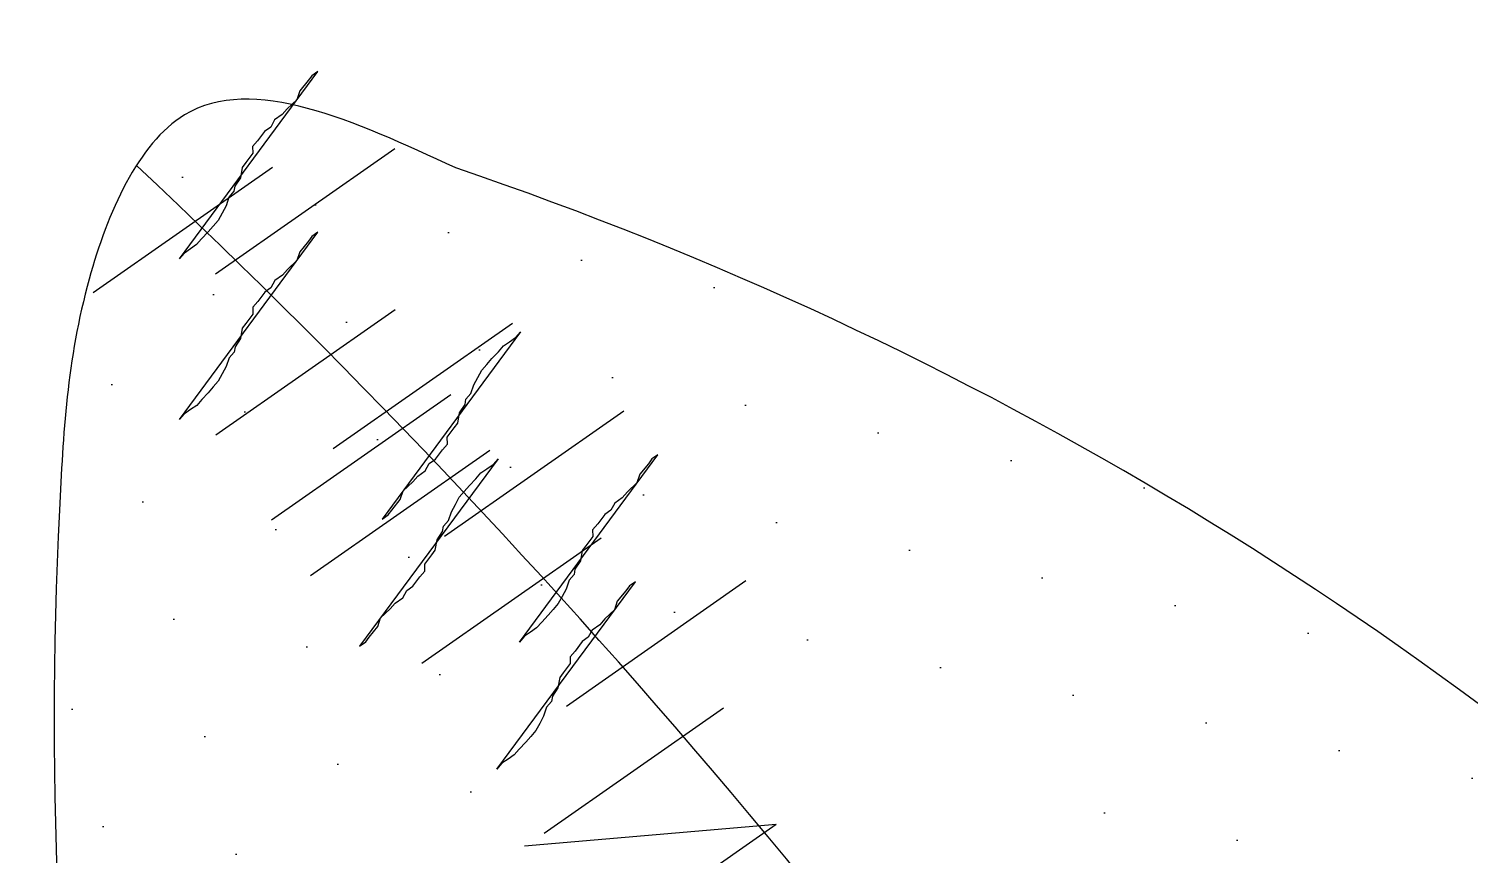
# Model space of a CAD drawing. Extents: x 3694 to 117786, y 20013 to 108631.
# Drawn here: x 41332.4 to 41465, y 33248.5 to 33324.5 of the extents above; entities that cross this region are included whole.
import ezdxf

# ---------------------------------------------------------------- set-up
doc = ezdxf.new("R2010")
doc.units = 0
doc.header["$LTSCALE"] = 1000
doc.header["$MEASUREMENT"] = 0
doc.layers.add('家具', color=253, linetype='Continuous')

msp = doc.modelspace()

# ---------------------------------------------------------------- hatches: boundary and pattern name
at = {"layer": '家具'}
h = msp.add_hatch(dxfattribs=at)
h.set_pattern_fill('DOTS', color=8, scale=335.2800000195158, angle=-90.00000000000001, style=0)
h.set_pattern_definition([(270, (68925.84550408233, 12540.70837604068), (20.95500000121973, -10.47750000060987), [0, -20.95500000121974])])
edge = h.paths.add_edge_path()
edge.add_spline(control_points=[(41696.76091339599, 31423.87543258197), (41698.5849196421, 31432.93140462685), (41700.36832580793, 31441.9619110537), (41705.80361782265, 31470.36878890158), (41709.23749457306, 31489.65964838037), (41715.18036157879, 31528.06185315343), (41717.63582876484, 31547.10163172067), (41722.23245621005, 31591.67331163262), (41724.1079899588, 31617.2780218674), (41728.86670304416, 31694.98190741767), (41730.891803812, 31748.0867877234), (41737.80384780121, 31828.78909521286), (41740.74612251337, 31855.84142792386), (41746.82220270951, 31896.46057434173), (41749.12506733452, 31910.00693003877), (41754.40750443084, 31937.07796538236), (41757.41120060075, 31950.665308083), (41764.77053463249, 31980.14068666504), (41769.20551468141, 31995.86559086312), (41776.91270155002, 32021.99566355365), (41780.12244109643, 32032.5463219654), (41783.29816889038, 32042.98479615238)], knot_values=[0.007594318894714291, 0.007594318894714291, 0.007594318894714291, 0.007594318894714291, 1.009331685129112, 1.009331685129112, 3.166903830014817, 3.166903830014817, 5.324475974900523, 5.324475974900523, 8.146713981276132, 8.146713981276132, 13.78698518195698, 13.78698518195698, 16.6071207822974, 16.6071207822974, 18.01718858246761, 18.01718858246761, 19.42725638263783, 19.42725638263783, 21.11840045899928, 21.11840045899928, 22.2881602581128, 22.2881602581128, 22.2881602581128, 22.2881602581128], degree=3, periodic=0)
edge.add_ellipse((39866.72701573122, 32604.78904171674), major_axis=(1412.244489359956, 1412.244489359956), ratio=0.9999999999999818, start_angle=-61.33743676422674, end_angle=-48.55714826964773)
edge.add_ellipse((39866.72701573122, 32356.95829243175), major_axis=(1412.24448935993, -1412.24448935993), ratio=0.9999999999999885, start_angle=48.5571482696466, end_angle=61.33743676426361)
edge.add_spline(control_points=[(41783.29816889025, 32918.76253799649), (41780.12244109636, 32929.20101218334), (41776.91270154989, 32939.75167059523), (41769.20551468153, 32965.88174328512), (41764.77053463281, 32981.60664748256), (41757.41120060145, 33011.08202606293), (41754.40750443168, 33024.66936876254), (41749.12506733574, 33051.74040410345), (41746.82220271085, 33065.28675979921), (41740.74612251491, 33105.90590621348), (41737.80384780261, 33132.95823892205), (41732.71463951306, 33192.37783359792), (41730.87305626905, 33224.64215198028), (41729.15156590247, 33256.51539133819)], knot_values=[0.007594318904541566, 0.007594318904541566, 0.007594318904541566, 0.007594318904541566, 1.177354118008585, 1.177354118008585, 2.868498194319651, 2.868498194319651, 4.278565994361959, 4.278565994361959, 5.688633794404266, 5.688633794404266, 8.508769394488882, 8.508769394488882, 11.91787256770212, 11.91787256770212, 11.91787256770212, 11.91787256770212], degree=3, periodic=0)
edge.add_ellipse((41723.38559232518, 33278.94386661325), major_axis=(16.37502602226822, 16.37502602226821), ratio=0.9999999999995666, start_angle=225.8035234418923, end_angle=239.417541532368, ccw=False)
edge.add_ellipse((41587.81548376891, 33642.90101517077), major_axis=(290.1065513937293, 290.1065513937293), ratio=0.9999999999994232, start_angle=234.5429178462428, end_angle=244.3434878472222, ccw=False)
edge.add_ellipse((42368.11265236019, 33119.4968580749), major_axis=(510.6161812649055, -510.6161812649058), ratio=0.9999999999999988, start_angle=215.5301837112753, end_angle=236.2784491778619)
edge.add_ellipse((46135.10943735258, 32647.69235753941), major_axis=(3173.045961291781, -3173.045961291782), ratio=1, start_angle=220.7753203818918, end_angle=231.6420249032678)
edge.add_ellipse((42676.06553886251, 31745.34465496432), major_axis=(756.0877006785541, 756.0877006785539), ratio=0.9999999999999949, start_angle=113.9930274311128, end_angle=139.4777875760855)
edge.add_ellipse((41596.40882002745, 31635.84729615225), major_axis=(20.77520892349397, -20.77520892349398), ratio=0.999999999999889, start_angle=29.349690518414718, end_angle=107.31395154978779, ccw=False)
edge.add_ellipse((41338.12880085192, 31879.24944653077), major_axis=(269.5263520561113, -269.5263520561115), ratio=0.9999999999999978, start_angle=326.06965526290503, end_angle=363.74867896470926, ccw=False)
edge.add_ellipse((41062.66448258483, 31659.29129020181), major_axis=(269.5447157602681, 269.5447157602681), ratio=0.9999999999729833, start_angle=289.4364312615882, end_angle=291.1525348597326, ccw=False)
edge.add_ellipse((41347.36502624462, 29992.03899160645), major_axis=(1063.437138938921, 1063.437138938921), ratio=0.9999999999999937, start_angle=35.30528515153998, end_angle=42.74492259143477, ccw=False)
edge.add_ellipse((41551.05225770271, 31263.72007617108), major_axis=(153.1024992137935, -153.1024992137935), ratio=0.999999999999859, start_angle=92.70420918075928, end_angle=121.7648417998393, ccw=False)
edge = h.paths.add_edge_path()
edge.add_ellipse((41637.04377840238, 31307.4438019019), major_axis=(59.62128638761727, 59.62128638761727), ratio=0.9999999999999157, start_angle=248.1334738211491, end_angle=277.7178630449272)
edge.add_ellipse((41588.25200463302, 31335.4373649665), major_axis=(99.19644208316629, 99.19644208316625), ratio=0.9999999999997502, start_angle=-79.30676778778508, end_angle=-64.31921627686972)
edge.add_ellipse((41463.45398319099, 32846.24887423954), major_axis=(1116.038544759257, -1116.038544759258), ratio=0.9999999999999984, start_angle=303.32411686118166, end_angle=324.37804893725087, ccw=False)
edge.add_spline(control_points=[(41144.04194687203, 31300.59043272308), (41143.84448166862, 31298.40388306884), (41142.99015665209, 31288.81708774271), (41142.40241140976, 31278.80464755643), (41141.54727914387, 31269.40602601433)], knot_values=[0, 0, 0, 0, 0.2418033642713523, 1.052830296575082, 1.052830296575082, 1.052830296575082, 1.052830296575082], degree=3, periodic=0)
edge.add_ellipse((41103.63504026883, 31272.70632231798), major_axis=(26.90938323527025, 26.90938323527025), ratio=0.9999999999999187, start_angle=238.7767705824798, end_angle=310.27284356007203, ccw=False)
edge.add_ellipse((41433.81762410285, 35279.24881905553), major_axis=(2868.190797183439, -2868.19079718344), ratio=0.999999999999999, start_angle=310.4593117003497, end_angle=318.3404531218047)
edge = h.paths.add_edge_path()
edge.add_ellipse((41637.04377840206, 33654.30353224685), major_axis=(59.62128638763784, -59.62128638763787), ratio=0.9999999999995934, start_angle=82.28213695507955, end_angle=111.8665261788591)
edge.add_ellipse((41433.81762410355, 29682.49851509321), major_axis=(2868.190797183605, 2868.190797183604), ratio=0.9999999999999925, start_angle=41.65954687821016, end_angle=49.54410408661445)
edge.add_ellipse((41103.45877159308, 33689.00603430303), major_axis=(26.90938323526915, -26.90938323526915), ratio=0.9999999999999033, start_angle=49.98346972011012, end_angle=121.3236457343994, ccw=False)
edge.add_spline(control_points=[(41141.37052855241, 33692.31186195488), (41141.7074007441, 33688.6153305003), (41141.98199019449, 33685.17956247609), (41142.22841588487, 33681.91736589248)], knot_values=[0, 0, 0, 0, 0.3189857557440551, 0.3189857557440551, 0.3189857557440551, 0.3189857557440551], degree=3, periodic=0)
edge.add_ellipse((41571.71643713711, 30136.05077187163), major_axis=(2525.631590611771, -2525.631590611772), ratio=0.9999999999999991, start_angle=132.8754075785099, end_angle=141.9062269296692, ccw=False)
edge = h.paths.add_edge_path()
edge.add_ellipse((41423.15666254597, 33218.45148157765), major_axis=(221.1621733483969, -221.1621733483971), ratio=0.9999999999999994, start_angle=219.8560000035077, end_angle=290.9319768433341)
edge.add_ellipse((41513.87960200297, 32959.00940892464), major_axis=(155.4479335070494, -155.4479335070496), ratio=0.9999999999999929, start_angle=231.8281592482279, end_angle=294.8810682384705)
edge.add_ellipse((40890.42811805291, 32583.9091916728), major_axis=(405.3237387993505, 405.3237387993504), ratio=0.9999999999999992, start_angle=285.52623263396157, end_angle=332.11357467867344, ccw=False)
edge.add_ellipse((41600.4407563657, 32002.76656002683), major_axis=(258.8230775298201, 258.82307752982), ratio=0.9999999999999818, start_angle=80.19826500577827, end_angle=130.5062586859865)
edge.add_ellipse((41325.99489820057, 31769.30228825907), major_axis=(196.0891473908119, -196.0891473908119), ratio=0.9999999999999981, start_angle=154.0384846775883, end_angle=216.6923729745889)
edge.add_ellipse((41411.92578632805, 31313.07109875852), major_axis=(433.6778078787909, 433.6778078787906), ratio=0.999999999999949, start_angle=80.98112304628877, end_angle=109.8781780001218)
edge.add_ellipse((56544.09603595438, 32429.6890693195), major_axis=(11109.2260467442, 11109.22604674419), ratio=0.9999999999995928, start_angle=138.1241672681158, end_angle=138.7143909774701)
edge.add_spline(control_points=[(40866.28037994502, 31411.89588194728), (40873.30770358544, 31411.45421743697), (40880.45314736787, 31411.35402466872), (40887.95927609115, 31411.6344905672)], knot_values=[2.293510373809953, 2.293510373809953, 2.293510373809953, 2.293510373809953, 2.979732802934619, 2.979732802934619, 2.979732802934619, 2.979732802934619], degree=3, periodic=0)
edge.add_spline(control_points=[(40887.95927609115, 31411.6344905672), (40892.17844879585, 31411.7921396172), (40903.53342571916, 31412.52042746707), (40919.50869167609, 31414.57876202552), (40915.84821920692, 31428.32548131754), (40919.5874460924, 31432.10125396525), (40922.36406358007, 31433.6785273713)], knot_values=[2.979732802934619, 2.979732802934619, 2.979732802934619, 2.979732802934619, 3.36545639614831, 3.990521829336836, 4.278466320926378, 4.605763273049225, 4.605763273049225, 4.605763273049225, 4.605763273049225], degree=3, periodic=0)
edge.add_spline(control_points=[(40922.36406358007, 31433.6785273713), (40925.15044376987, 31435.26134653577), (40928.7297895402, 31436.40975986706), (40932.30913531072, 31437.55817319835)], knot_values=[4.605763273049225, 4.605763273049225, 4.605763273049225, 4.605763273049225, 4.934211014792284, 4.934211014792284, 4.934211014792284, 4.934211014792284], degree=3, periodic=0)
edge.add_ellipse((41347.36502624462, 29992.03899160645), major_axis=(1063.437138939227, 1063.437138939227), ratio=0.9999999999998375, start_angle=52.795632896919415, end_angle=61.02050574382298, ccw=False)
edge.add_ellipse((41276.04433193234, 31751.84784563244), major_axis=(212.5834902189315, 212.5834902189315), ratio=0.9999999999999212, start_angle=165.6335501199894, end_angle=198.8130742464472, ccw=False)
edge.add_ellipse((41276.14108816058, 31433.22800465539), major_axis=(217.1797520411045, -217.1797520411046), ratio=0.9999999999998674, start_angle=151.0252170128921, end_angle=192.4102655699839, ccw=False)
edge.add_ellipse((41628.17640827645, 31559.84214079821), major_axis=(331.0872910150433, -331.0872910150434), ratio=0.9999999999999813, start_angle=177.8463850309959, end_angle=203.8962665094932, ccw=False)
edge.add_ellipse((41061.05712523829, 31544.48711914417), major_axis=(308.6143108805782, 308.6143108805783), ratio=0.99999999999966, start_angle=2.0533838449994732, end_angle=10.260448050109005, ccw=False)
edge.add_spline(control_points=[(41358.41542006698, 31863.961109098), (41367.3674242855, 31856.91185950657), (41389.80986724684, 31839.23957316519), (41380.03342915756, 31902.4829277377), (41403.04679071826, 31937.53736255734), (41430.2727209224, 31997.13768780019), (41397.67592834069, 32062.76843889517), (41416.91814748295, 32144.5339933789), (41432.85414699448, 32231.36463969449), (41492.53683961982, 32267.50135788609), (41501.16004299127, 32323.04504543414), (41534.01774629896, 32311.22489845451), (41535.50377047239, 32328.39048230827), (41536.18431587314, 32337.326556507)], knot_values=[28.72622828787619, 28.72622828787619, 28.72622828787619, 28.72622828787619, 29.65137003608691, 31.04553471454428, 32.97090723718488, 34.80045963000916, 37.53798117998499, 40.13244696109814, 43.73799823656201, 46.29924793153518, 47.53881564063179, 48.20545028199999, 48.98405692497199, 48.98405692497199, 48.98405692497199, 48.98405692550385], degree=3, periodic=0)
edge.add_ellipse((35249.29568191269, 32499.066313694), major_axis=(4446.972478264837, 4446.972478264834), ratio=0.9999999999999976, start_angle=-46.47369586912973, end_angle=-42.84626635100496)
edge.add_spline(control_points=[(41533.82187406655, 32735.41136868619), (41532.41975051767, 32749.29723746959), (41529.2428978896, 32773.80496731719), (41485.67493829083, 32804.81892018655), (41464.94667333097, 32873.39839942661), (41429.49702212201, 32937.04308855672), (41440.75859432125, 33008.53015244381), (41403.99967250811, 33031.18359290768), (41371.6402057083, 33118.03757785909), (41371.06940563266, 33096.79888425188)], knot_values=[0, 0, 0, 1.163513729807164e-12, 1.426783815582302, 2.507845637052222, 5.446644405802077, 8.794161911986935, 10.36550993041577, 12.19506232323765, 14.47634677036475, 14.47634677036475, 14.47634677036475, 14.47634677036475], degree=3, periodic=0)
edge.add_ellipse((41764.16900457899, 33351.18106494017), major_axis=(331.0872910150615, -331.0872910150615), ratio=0.9999999999999547, start_angle=233.1899730444863, end_angle=257.9076692015958, ccw=False)
edge.add_ellipse((41449.33378107182, 33553.2671558009), major_axis=(217.1797520411107, -217.1797520411108), ratio=0.9999999999999556, start_angle=244.6759739839959, end_angle=286.0610225410798, ccw=False)
edge.add_ellipse((41378.03296758152, 33242.72761496666), major_axis=(212.5834902198476, 212.5834902198476), ratio=0.9999999999956851, start_angle=85.14470269029368, end_angle=91.45268943398088, ccw=False)
edge.add_ellipse((41343.82799175569, 34854.62229950488), major_axis=(983.775240623166, 983.775240623166), ratio=0.9999999999998531, start_angle=208.0880272447276, end_angle=218.4118439115923, ccw=False)
edge.add_spline(control_points=[(40939.10508787775, 33523.52244629936), (40933.59505667137, 33525.32999137907), (40928.08502546488, 33527.13753645853), (40925.49644222768, 33530.52086087358)], knot_values=[4.42752981046754, 4.42752981046754, 4.42752981046754, 4.42752981046754, 4.934211014792284, 4.934211014792284, 4.934211014792284, 4.934211014792284], degree=3, periodic=0)
edge.add_ellipse((41417.92511564329, 33650.24176858333), major_axis=(358.3427787361459, -358.3427787361463), ratio=0.999999999999975, start_angle=238.6648212037559, end_angle=277.816367146285)
h = msp.add_hatch(dxfattribs=at)
h.set_pattern_fill('DOTS', color=8, scale=178.8160000104085, angle=-75.17599740398259, style=0)
h.set_pattern_definition([(284.8240025960174, (59599.92639839755, 27199.55127776901), (12.23371532700078, -2.542622527250572), [0, -11.17600000065051])])
edge = h.paths.add_edge_path(flags=17)
edge.add_ellipse((41585.23560847769, 33090.61218892389), major_axis=(23.25952561881828, -23.25952561881829), ratio=0.9999999999999228, start_angle=217.598370494964, end_angle=267.39462829812675, ccw=False)
edge.add_ellipse((41469.34369485309, 33110.43486533685), major_axis=(59.9046491667301, -59.90464916673012), ratio=0.9999999999998661, start_angle=350.65844968254294, end_angle=394.3991949743683, ccw=False)
edge.add_ellipse((41518.7441562522, 33088.19910840668), major_axis=(32.94986328208082, 32.94986328208081), ratio=0.9999999999998382, start_angle=224.9828587922299, end_angle=289.9024488496004)
edge = h.paths.add_edge_path(flags=17)
edge.add_ellipse((40876.6617511328, 32815.34522308066), major_axis=(481.3748926355609, 481.3748926355607), ratio=0.9999999999840347, start_angle=-26.32292343229813, end_angle=-25.58827127859119)
edge.add_ellipse((41463.92691535404, 33038.8652745846), major_axis=(38.80003682654529, 38.80003682654528), ratio=0.9999999999999831, start_angle=246.3633945223265, end_angle=317.8577408210059, ccw=False)
edge.add_ellipse((41491.17010846539, 32967.63792519534), major_axis=(15.12758440154903, 15.12758440154902), ratio=0.9999999999999909, start_angle=-72.18619439915022, end_angle=64.8217797418078, ccw=False)
edge.add_ellipse((41434.43259420176, 33007.88476140837), major_axis=(64.19840911938086, -64.19840911938088), ratio=0.9999999999999908, start_angle=11.56752916311502, end_angle=61.28906160823021)
edge = h.paths.add_edge_path()
edge.add_ellipse((41261.84819622838, 32987.5541206859), major_axis=(242.0371122307935, 242.0371122307935), ratio=0.9999999999999688, start_angle=-23.32578200306534, end_angle=26.28458598788795)
edge.add_spline(control_points=[(41371.67873156603, 33311.7472435331), (41362.31797394803, 33316.07785080858), (41350.4049605299, 33321.5892190853), (41343.54345999275, 33313.9506141091), (41342.28457158604, 33311.97281352984)], knot_values=[0, 0, 0, 0, 1.42238482592121, 1.810204922351612, 1.810204922351612, 1.810204922351612, 1.810204922351612], degree=3, periodic=0)
edge.add_ellipse((40876.66175113095, 32815.34522307671), major_axis=(481.3748926403442, -481.3748926403442), ratio=0.9999999999996101, start_angle=87.25263749308863, end_angle=91.84549474957328, ccw=False)
edge.add_ellipse((41291.14991654106, 32980.84954923762), major_axis=(216.1019309945073, -216.1019309945075), ratio=0.999999999999946, start_angle=66.89079912288321, end_angle=117.98945326683679, ccw=False)
edge.add_ellipse((41158.89943624131, 32878.76125654356), major_axis=(331.3486877331243, -331.3486877331244), ratio=0.9999999999999956, start_angle=389.56745048290304, end_angle=432.4529716565977, ccw=False)
edge.add_ellipse((40624.90784969295, 32591.75326320038), major_axis=(706.3772336369606, 706.3772336369603), ratio=0.999999999999835, start_angle=321.74637887917953, end_angle=324.3508728240508, ccw=False)
edge.add_spline(control_points=[(41616.95914090641, 32709.10669520512), (41620.59707199722, 32709.89859069665), (41630.94607138701, 32714.87221060272), (41630.74917090512, 32726.91532427725), (41630.61624562392, 32735.04549367564)], knot_values=[0, 0, 0, 0, 0.5819764206049407, 1.791185280154921, 1.791185280154921, 1.791185280154921, 1.791185280154921], degree=3, periodic=0)
edge.add_ellipse((41131.89979277696, 32861.20103765676), major_axis=(363.7535715408031, -363.7535715408033), ratio=0.9999999999999976, start_angle=30.80422389370577, end_angle=74.43044399808288)
edge = h.paths.add_edge_path()
edge.add_spline(control_points=[(41588.77327587673, 32721.97887106259), (41594.31609486514, 32716.19931783677), (41602.02078987985, 32708.16555468903), (41613.84371226898, 32708.42853670517), (41616.95914090641, 32709.10669520512)], knot_values=[1.791185280154921, 1.791185280154921, 1.791185280154921, 1.791185280154921, 3.069002213139684, 3.567391534373676, 3.567391534373676, 3.567391534373676, 3.567391534373676], degree=3, periodic=0)
edge.add_ellipse((40624.90784969295, 32591.75326320038), major_axis=(706.377233638207, -706.3772336382074), ratio=0.9999999999993391, start_angle=51.74637887920161, end_angle=54.3508728240713)
edge.add_ellipse((41840.91490716767, 33078.03308948758), major_axis=(281.0686011683552, 281.0686011683551), ratio=0.9999999999999862, start_angle=145.8922033348512, end_angle=189.5904192882054, ccw=False)
edge.add_ellipse((41804.56511263968, 33238.83514905947), major_axis=(300.7962628522051, -300.7962628522051), ratio=0.9999999999999934, start_angle=220.3807436132537, end_angle=258.6817611968143, ccw=False)
edge.add_ellipse((40876.66175113095, 32815.34522307671), major_axis=(481.3748926401587, 481.3748926401587), ratio=0.9999999999988527, start_angle=-2.747362506916546, end_angle=1.845494749579979)
edge.add_spline(control_points=[(41342.28457158604, 33311.97281352984), (41340.37409155851, 33308.97131753951), (41336.04673086222, 33297.46338255077), (41335.53919878146, 33287.16157229403), (41335.19870761753, 33280.25033357916)], knot_values=[1.810204922351612, 1.810204922351612, 1.810204922351612, 1.810204922351612, 2.398757922429805, 3.598446597238173, 3.598446597238173, 3.598446597238173, 3.598446597238173], degree=3, periodic=0)
edge.add_ellipse((41723.36706625195, 33260.91714946186), major_axis=(274.8167086013957, 274.8167086013956), ratio=0.9999999999999963, start_angle=132.1486721113125, end_angle=176.9724953827164)
edge.add_ellipse((41738.41152057052, 32986.96304172567), major_axis=(215.1838922608969, 215.1838922608969), ratio=0.9999999999999789, start_angle=132.3564968236814, end_angle=195.5463068146161)

# ---------------------------------------------------------------- linework, layer by layer
at = {"layer": '家具', "color": 8, "linetype": 'Continuous'}
for p, q in [((41349.57873828692, 33301.99598307826, 1.41431932393393e-09), (41366.08082279821, 33313.52761804749, 1.41431932393393e-09)), ((41349.57873828692, 33301.99598307826, 1.41431932393393e-09), (41366.08082279821, 33313.52761804749, 1.41431932393393e-09)), ((41349.57873828692, 33301.99598307826, 1.41431932393393e-09), (41366.08082279821, 33313.52761804749, 1.41431932393393e-09)), ((41349.57873828692, 33301.99598307826, 1.41431932393393e-09), (41366.08082279821, 33313.52761804749, 1.41431932393393e-09)), ((41338.30051192699, 33300.30144073208, 1.41431932393393e-09), (41354.80259643832, 33311.83307570113, 1.41431932393393e-09)), ((41338.30051192699, 33300.30144073208, 1.41431932393393e-09), (41354.80259643832, 33311.83307570113, 1.41431932393393e-09)), ((41338.30051192699, 33300.30144073208, 1.41431932393393e-09), (41354.80259643832, 33311.83307570113, 1.41431932393393e-09)), ((41338.30051192699, 33300.30144073208, 1.41431932393393e-09), (41354.80259643832, 33311.83307570113, 1.41431932393393e-09)), ((41349.58875643488, 33287.20645460478, 1.41431932393393e-09), (41366.09084094608, 33298.73808957402, 1.41431932393393e-09)), ((41349.58875643488, 33287.20645460478, 1.41431932393393e-09), (41366.09084094608, 33298.73808957402, 1.41431932393393e-09)), ((41349.58875643488, 33287.20645460478, 1.41431932393393e-09), (41366.09084094608, 33298.73808957402, 1.41431932393393e-09)), ((41349.58875643488, 33287.20645460478, 1.41431932393393e-09), (41366.09084094608, 33298.73808957402, 1.41431932393393e-09)), ((41376.89183868673, 33297.43492866692, 1.41431932393393e-09), (41360.38975417544, 33285.90329369769, 1.41431932393393e-09)), ((41376.89183868673, 33297.43492866692, 1.41431932393393e-09), (41360.38975417544, 33285.90329369769, 1.41431932393393e-09)), ((41376.89183868673, 33297.43492866692, 1.41431932393393e-09), (41360.38975417544, 33285.90329369769, 1.41431932393393e-09)), ((41376.89183868673, 33297.43492866692, 1.41431932393393e-09), (41360.38975417544, 33285.90329369769, 1.41431932393393e-09)), ((41371.23515432266, 33290.8800735288, 1.41431932393393e-09), (41354.73306981147, 33279.34843855975, 1.41431932393393e-09)), ((41371.23515432266, 33290.8800735288, 1.41431932393393e-09), (41354.73306981147, 33279.34843855975, 1.41431932393393e-09)), ((41371.23515432266, 33290.8800735288, 1.41431932393393e-09), (41354.73306981147, 33279.34843855975, 1.41431932393393e-09)), ((41371.23515432266, 33290.8800735288, 1.41431932393393e-09), (41354.73306981147, 33279.34843855975, 1.41431932393393e-09)), ((41387.13935984563, 33289.37261869961, 1.41431932393393e-09), (41370.6372753343, 33277.84098373057, 1.41431932393393e-09)), ((41387.13935984563, 33289.37261869961, 1.41431932393393e-09), (41370.6372753343, 33277.84098373057, 1.41431932393393e-09)), ((41387.13935984563, 33289.37261869961, 1.41431932393393e-09), (41370.6372753343, 33277.84098373057, 1.41431932393393e-09)), ((41387.13935984563, 33289.37261869961, 1.41431932393393e-09), (41370.6372753343, 33277.84098373057, 1.41431932393393e-09)), ((41374.82006549127, 33285.74996776077, 1.41431932393393e-09), (41358.31798098004, 33274.21833279153, 1.41431932393393e-09)), ((41374.82006549127, 33285.74996776077, 1.41431932393393e-09), (41358.31798098004, 33274.21833279153, 1.41431932393393e-09)), ((41374.82006549127, 33285.74996776077, 1.41431932393393e-09), (41358.31798098004, 33274.21833279153, 1.41431932393393e-09)), ((41374.82006549127, 33285.74996776077, 1.41431932393393e-09), (41358.31798098004, 33274.21833279153, 1.41431932393393e-09)), ((41385.0675866503, 33277.68765779365, 1.41431932393393e-09), (41368.56550213898, 33266.15602282441, 1.41431932393393e-09)), ((41385.0675866503, 33277.68765779365, 1.41431932393393e-09), (41368.56550213898, 33266.15602282441, 1.41431932393393e-09)), ((41385.0675866503, 33277.68765779365, 1.41431932393393e-09), (41368.56550213898, 33266.15602282441, 1.41431932393393e-09)), ((41385.0675866503, 33277.68765779365, 1.41431932393393e-09), (41368.56550213898, 33266.15602282441, 1.41431932393393e-09)), ((41381.88112729994, 33262.24708769313, 1.41431932393393e-09), (41398.38321181126, 33273.77872266236, 1.41431932393393e-09)), ((41381.88112729994, 33262.24708769313, 1.41431932393393e-09), (41398.38321181126, 33273.77872266236, 1.41431932393393e-09)), ((41381.88112729994, 33262.24708769313, 1.41431932393393e-09), (41398.38321181126, 33273.77872266236, 1.41431932393393e-09)), ((41381.88112729994, 33262.24708769313, 1.41431932393393e-09), (41398.38321181126, 33273.77872266236, 1.41431932393393e-09)), ((41379.8093541046, 33250.56212678716, 1.41431932393393e-09), (41396.31143861594, 33262.09376175622, 1.41431932393393e-09)), ((41379.8093541046, 33250.56212678716, 1.41431932393393e-09), (41396.31143861594, 33262.09376175622, 1.41431932393393e-09)), ((41379.8093541046, 33250.56212678716, 1.41431932393393e-09), (41396.31143861594, 33262.09376175622, 1.41431932393393e-09)), ((41379.8093541046, 33250.56212678716, 1.41431932393393e-09), (41396.31143861594, 33262.09376175622, 1.41431932393393e-09)), ((41401.16356662333, 33251.34703238349, 1.41431932393393e-09), (41378.00378994169, 33249.34273669781, 1.41431932393393e-09)), ((41401.16356662333, 33251.34703238349, 1.41431932393393e-09), (41378.00378994169, 33249.34273669781, 1.41431932393393e-09)), ((41401.16356662333, 33251.34703238349, 1.41431932393393e-09), (41378.00378994169, 33249.34273669781, 1.41431932393393e-09)), ((41401.16356662333, 33251.34703238349, 1.41431932393393e-09), (41378.00378994169, 33249.34273669781, 1.41431932393393e-09)), ((41401.16356662333, 33251.34703238349, 1.41431932393393e-09), (41384.661482112, 33239.81539741445, 1.41431932393393e-09)), ((41401.16356662333, 33251.34703238349, 1.41431932393393e-09), (41384.661482112, 33239.81539741445, 1.41431932393393e-09)), ((41401.16356662333, 33251.34703238349, 1.41431932393393e-09), (41384.661482112, 33239.81539741445, 1.41431932393393e-09)), ((41401.16356662333, 33251.34703238349, 1.41431932393393e-09), (41384.661482112, 33239.81539741445, 1.41431932393393e-09))]:
    msp.add_line(p, q, dxfattribs=at)
for points in [[(41358.98641222755, 33320.62111329832), (41358.4264978266, 33320.22984585076), (41358.10437888779, 33319.79641666489), (41357.32016240984, 33318.83174143115), (41357.05369859451, 33318.02053818297), (41356.17239812703, 33317.19635367977), (41355.7103005879, 33316.66510763194), (41355.01040758668, 33316.17602332244), (41354.64561477929, 33315.50553154672), (41354.08570037834, 33315.11426409917), (41353.44146250069, 33314.24740572738), (41352.9793649616, 33313.71615967955), (41352.99285834673, 33313.10059015502), (41352.34862046909, 33312.23373178326), (41352.02650153024, 33311.80030259734), (41351.85785457678, 33310.84912074889), (41351.35359529939, 33310.08007923883), (41351.2692718226, 33309.60448831458), (41350.8071742836, 33309.07324226698), (41350.54071046825, 33308.26203901858), (41350.17642979111, 33307.59081437066), (41349.81214911384, 33306.91958972254), (41349.35005157485, 33306.38834367471), (41348.88795403573, 33305.85709762688), (41348.28661076871, 33305.22854684736), (41347.82451322959, 33304.69730079975), (41347.26459882854, 33304.30603335201), (41346.7046844276, 33303.91476590466), (41346.24258688851, 33303.38351985683)], [(41358.98641222755, 33320.62111329832), (41358.4264978266, 33320.22984585076), (41358.10437888779, 33319.79641666489), (41357.32016240984, 33318.83174143115), (41357.05369859451, 33318.02053818297), (41356.17239812703, 33317.19635367977), (41355.7103005879, 33316.66510763194), (41355.01040758668, 33316.17602332244), (41354.64561477929, 33315.50553154672), (41354.08570037834, 33315.11426409917), (41353.44146250069, 33314.24740572738), (41352.9793649616, 33313.71615967955), (41352.99285834673, 33313.10059015502), (41352.34862046909, 33312.23373178326), (41352.02650153024, 33311.80030259734), (41351.85785457678, 33310.84912074889), (41351.35359529939, 33310.08007923883), (41351.2692718226, 33309.60448831458), (41350.8071742836, 33309.07324226698), (41350.54071046825, 33308.26203901858), (41350.17642979111, 33307.59081437066), (41349.81214911384, 33306.91958972254), (41349.35005157485, 33306.38834367471), (41348.88795403573, 33305.85709762688), (41348.28661076871, 33305.22854684736), (41347.82451322959, 33304.69730079975), (41347.26459882854, 33304.30603335201), (41346.7046844276, 33303.91476590466), (41346.24258688851, 33303.38351985683)], [(41358.98641222755, 33320.62111329832), (41358.4264978266, 33320.22984585076), (41358.10437888779, 33319.79641666489), (41357.32016240984, 33318.83174143115), (41357.05369859451, 33318.02053818297), (41356.17239812703, 33317.19635367977), (41355.7103005879, 33316.66510763194), (41355.01040758668, 33316.17602332244), (41354.64561477929, 33315.50553154672), (41354.08570037834, 33315.11426409917), (41353.44146250069, 33314.24740572738), (41352.9793649616, 33313.71615967955), (41352.99285834673, 33313.10059015502), (41352.34862046909, 33312.23373178326), (41352.02650153024, 33311.80030259734), (41351.85785457678, 33310.84912074889), (41351.35359529939, 33310.08007923883), (41351.2692718226, 33309.60448831458), (41350.8071742836, 33309.07324226698), (41350.54071046825, 33308.26203901858), (41350.17642979111, 33307.59081437066), (41349.81214911384, 33306.91958972254), (41349.35005157485, 33306.38834367471), (41348.88795403573, 33305.85709762688), (41348.28661076871, 33305.22854684736), (41347.82451322959, 33304.69730079975), (41347.26459882854, 33304.30603335201), (41346.7046844276, 33303.91476590466), (41346.24258688851, 33303.38351985683)], [(41358.98641222755, 33320.62111329832), (41358.4264978266, 33320.22984585076), (41358.10437888779, 33319.79641666489), (41357.32016240984, 33318.83174143115), (41357.05369859451, 33318.02053818297), (41356.17239812703, 33317.19635367977), (41355.7103005879, 33316.66510763194), (41355.01040758668, 33316.17602332244), (41354.64561477929, 33315.50553154672), (41354.08570037834, 33315.11426409917), (41353.44146250069, 33314.24740572738), (41352.9793649616, 33313.71615967955), (41352.99285834673, 33313.10059015502), (41352.34862046909, 33312.23373178326), (41352.02650153024, 33311.80030259734), (41351.85785457678, 33310.84912074889), (41351.35359529939, 33310.08007923883), (41351.2692718226, 33309.60448831458), (41350.8071742836, 33309.07324226698), (41350.54071046825, 33308.26203901858), (41350.17642979111, 33307.59081437066), (41349.81214911384, 33306.91958972254), (41349.35005157485, 33306.38834367471), (41348.88795403573, 33305.85709762688), (41348.28661076871, 33305.22854684736), (41347.82451322959, 33304.69730079975), (41347.26459882854, 33304.30603335201), (41346.7046844276, 33303.91476590466), (41346.24258688851, 33303.38351985683)], [(41358.99643037542, 33305.83158482483), (41358.43651597447, 33305.44031737729), (41358.11439703563, 33305.00688819138), (41357.33018055774, 33304.04221295767), (41357.06371674238, 33303.23100970946), (41356.18241627486, 33302.40682520607), (41355.72031873577, 33301.87557915846), (41355.02042573454, 33301.38649484896), (41354.65563292715, 33300.7160030732), (41354.09571852621, 33300.32473562566), (41353.45148064856, 33299.4578772539), (41352.98938310944, 33298.92663120607), (41353.0028764946, 33298.31106168154), (41352.35863861696, 33297.44420330975), (41352.03651967815, 33297.01077412388), (41351.86787272462, 33296.05959227539), (41351.36361344729, 33295.29055076535), (41351.27928997056, 33294.8149598411), (41350.81719243147, 33294.28371379327), (41350.55072861615, 33293.47251054506), (41350.18644793898, 33292.80128589696), (41349.82216726169, 33292.13006124907), (41349.36006972269, 33291.59881520124), (41348.8979721836, 33291.06756915341), (41348.29662891655, 33290.43901837388), (41347.83453137746, 33289.90777232605), (41347.27461697641, 33289.5165048785), (41346.71470257547, 33289.12523743096), (41346.25260503648, 33288.59399138336)], [(41358.99643037542, 33305.83158482483), (41358.43651597447, 33305.44031737729), (41358.11439703563, 33305.00688819138), (41357.33018055774, 33304.04221295767), (41357.06371674238, 33303.23100970946), (41356.18241627486, 33302.40682520607), (41355.72031873577, 33301.87557915846), (41355.02042573454, 33301.38649484896), (41354.65563292715, 33300.7160030732), (41354.09571852621, 33300.32473562566), (41353.45148064856, 33299.4578772539), (41352.98938310944, 33298.92663120607), (41353.0028764946, 33298.31106168154), (41352.35863861696, 33297.44420330975), (41352.03651967815, 33297.01077412388), (41351.86787272462, 33296.05959227539), (41351.36361344729, 33295.29055076535), (41351.27928997056, 33294.8149598411), (41350.81719243147, 33294.28371379327), (41350.55072861615, 33293.47251054506), (41350.18644793898, 33292.80128589696), (41349.82216726169, 33292.13006124907), (41349.36006972269, 33291.59881520124), (41348.8979721836, 33291.06756915341), (41348.29662891655, 33290.43901837388), (41347.83453137746, 33289.90777232605), (41347.27461697641, 33289.5165048785), (41346.71470257547, 33289.12523743096), (41346.25260503648, 33288.59399138336)], [(41358.99643037542, 33305.83158482483), (41358.43651597447, 33305.44031737729), (41358.11439703563, 33305.00688819138), (41357.33018055774, 33304.04221295767), (41357.06371674238, 33303.23100970946), (41356.18241627486, 33302.40682520607), (41355.72031873577, 33301.87557915846), (41355.02042573454, 33301.38649484896), (41354.65563292715, 33300.7160030732), (41354.09571852621, 33300.32473562566), (41353.45148064856, 33299.4578772539), (41352.98938310944, 33298.92663120607), (41353.0028764946, 33298.31106168154), (41352.35863861696, 33297.44420330975), (41352.03651967815, 33297.01077412388), (41351.86787272462, 33296.05959227539), (41351.36361344729, 33295.29055076535), (41351.27928997056, 33294.8149598411), (41350.81719243147, 33294.28371379327), (41350.55072861615, 33293.47251054506), (41350.18644793898, 33292.80128589696), (41349.82216726169, 33292.13006124907), (41349.36006972269, 33291.59881520124), (41348.8979721836, 33291.06756915341), (41348.29662891655, 33290.43901837388), (41347.83453137746, 33289.90777232605), (41347.27461697641, 33289.5165048785), (41346.71470257547, 33289.12523743096), (41346.25260503648, 33288.59399138336)], [(41358.99643037542, 33305.83158482483), (41358.43651597447, 33305.44031737729), (41358.11439703563, 33305.00688819138), (41357.33018055774, 33304.04221295767), (41357.06371674238, 33303.23100970946), (41356.18241627486, 33302.40682520607), (41355.72031873577, 33301.87557915846), (41355.02042573454, 33301.38649484896), (41354.65563292715, 33300.7160030732), (41354.09571852621, 33300.32473562566), (41353.45148064856, 33299.4578772539), (41352.98938310944, 33298.92663120607), (41353.0028764946, 33298.31106168154), (41352.35863861696, 33297.44420330975), (41352.03651967815, 33297.01077412388), (41351.86787272462, 33296.05959227539), (41351.36361344729, 33295.29055076535), (41351.27928997056, 33294.8149598411), (41350.81719243147, 33294.28371379327), (41350.55072861615, 33293.47251054506), (41350.18644793898, 33292.80128589696), (41349.82216726169, 33292.13006124907), (41349.36006972269, 33291.59881520124), (41348.8979721836, 33291.06756915341), (41348.29662891655, 33290.43901837388), (41347.83453137746, 33289.90777232605), (41347.27461697641, 33289.5165048785), (41346.71470257547, 33289.12523743096), (41346.25260503648, 33288.59399138336)], [(41364.90213307639, 33279.44595628028), (41365.46204747733, 33279.83722372782), (41365.78416641618, 33280.27065291371), (41366.56838289407, 33281.23532814741), (41366.83484670942, 33282.04653139562), (41367.71688004917, 33282.87122802904), (41368.17897758826, 33283.40247407687), (41368.87887058948, 33283.89155838637), (41369.24366339691, 33284.5620501621), (41369.80357779782, 33284.95331760964), (41370.4478156755, 33285.82017598143), (41370.90991321459, 33286.35142202926), (41370.89641982946, 33286.9669915538), (41371.53992483482, 33287.83333779533), (41371.86204377366, 33288.26676698121), (41372.03069072719, 33289.2179488297), (41372.53495000451, 33289.98699033976), (41372.61927348131, 33290.46258126397), (41373.0813710203, 33290.9938273118), (41373.34783483565, 33291.80503056001), (41373.71211551282, 33292.47625520812), (41374.07639619009, 33293.14747985605), (41374.53849372912, 33293.67872590388), (41375.0005912682, 33294.20997195171), (41375.60266740752, 33294.83903486146), (41376.06476494658, 33295.37028090906), (41376.62467934765, 33295.7615483566), (41377.18459374859, 33296.15281580415), (41377.64669128758, 33296.68406185198)], [(41364.90213307639, 33279.44595628028), (41365.46204747733, 33279.83722372782), (41365.78416641618, 33280.27065291371), (41366.56838289407, 33281.23532814741), (41366.83484670942, 33282.04653139562), (41367.71688004917, 33282.87122802904), (41368.17897758826, 33283.40247407687), (41368.87887058948, 33283.89155838637), (41369.24366339691, 33284.5620501621), (41369.80357779782, 33284.95331760964), (41370.4478156755, 33285.82017598143), (41370.90991321459, 33286.35142202926), (41370.89641982946, 33286.9669915538), (41371.53992483482, 33287.83333779533), (41371.86204377366, 33288.26676698121), (41372.03069072719, 33289.2179488297), (41372.53495000451, 33289.98699033976), (41372.61927348131, 33290.46258126397), (41373.0813710203, 33290.9938273118), (41373.34783483565, 33291.80503056001), (41373.71211551282, 33292.47625520812), (41374.07639619009, 33293.14747985605), (41374.53849372912, 33293.67872590388), (41375.0005912682, 33294.20997195171), (41375.60266740752, 33294.83903486146), (41376.06476494658, 33295.37028090906), (41376.62467934765, 33295.7615483566), (41377.18459374859, 33296.15281580415), (41377.64669128758, 33296.68406185198)], [(41364.90213307639, 33279.44595628028), (41365.46204747733, 33279.83722372782), (41365.78416641618, 33280.27065291371), (41366.56838289407, 33281.23532814741), (41366.83484670942, 33282.04653139562), (41367.71688004917, 33282.87122802904), (41368.17897758826, 33283.40247407687), (41368.87887058948, 33283.89155838637), (41369.24366339691, 33284.5620501621), (41369.80357779782, 33284.95331760964), (41370.4478156755, 33285.82017598143), (41370.90991321459, 33286.35142202926), (41370.89641982946, 33286.9669915538), (41371.53992483482, 33287.83333779533), (41371.86204377366, 33288.26676698121), (41372.03069072719, 33289.2179488297), (41372.53495000451, 33289.98699033976), (41372.61927348131, 33290.46258126397), (41373.0813710203, 33290.9938273118), (41373.34783483565, 33291.80503056001), (41373.71211551282, 33292.47625520812), (41374.07639619009, 33293.14747985605), (41374.53849372912, 33293.67872590388), (41375.0005912682, 33294.20997195171), (41375.60266740752, 33294.83903486146), (41376.06476494658, 33295.37028090906), (41376.62467934765, 33295.7615483566), (41377.18459374859, 33296.15281580415), (41377.64669128758, 33296.68406185198)], [(41364.90213307639, 33279.44595628028), (41365.46204747733, 33279.83722372782), (41365.78416641618, 33280.27065291371), (41366.56838289407, 33281.23532814741), (41366.83484670942, 33282.04653139562), (41367.71688004917, 33282.87122802904), (41368.17897758826, 33283.40247407687), (41368.87887058948, 33283.89155838637), (41369.24366339691, 33284.5620501621), (41369.80357779782, 33284.95331760964), (41370.4478156755, 33285.82017598143), (41370.90991321459, 33286.35142202926), (41370.89641982946, 33286.9669915538), (41371.53992483482, 33287.83333779533), (41371.86204377366, 33288.26676698121), (41372.03069072719, 33289.2179488297), (41372.53495000451, 33289.98699033976), (41372.61927348131, 33290.46258126397), (41373.0813710203, 33290.9938273118), (41373.34783483565, 33291.80503056001), (41373.71211551282, 33292.47625520812), (41374.07639619009, 33293.14747985605), (41374.53849372912, 33293.67872590388), (41375.0005912682, 33294.20997195171), (41375.60266740752, 33294.83903486146), (41376.06476494658, 33295.37028090906), (41376.62467934765, 33295.7615483566), (41377.18459374859, 33296.15281580415), (41377.64669128758, 33296.68406185198)], [(41362.83035988103, 33267.76099537412), (41363.39027428198, 33268.15226282167), (41363.71239322078, 33268.58569200755), (41364.49660969871, 33269.55036724126), (41364.76307351403, 33270.36157048946), (41365.64510685381, 33271.18626712308), (41366.10720439293, 33271.71751317072), (41366.80709739416, 33272.20659748018), (41367.17189020155, 33272.87708925594), (41367.7318046025, 33273.26835670348), (41368.37604248011, 33274.13521507528), (41368.83814001923, 33274.66646112311), (41368.82464663407, 33275.28203064764), (41369.46815163949, 33276.14837688937), (41369.7902705783, 33276.58180607525), (41369.95891753169, 33277.53298792374), (41370.46317680915, 33278.30202943361), (41370.54750028598, 33278.77762035783), (41371.00959782497, 33279.30886640566), (41371.27606164029, 33280.12006965386), (41371.64034231746, 33280.79129430198), (41372.00462299463, 33281.46251895008), (41372.46672053372, 33281.99376499769), (41372.92881807285, 33282.52501104552), (41373.53089421212, 33283.15407395527), (41373.99299175124, 33283.6853200031), (41374.55290615228, 33284.07658745065), (41375.11282055319, 33284.46785489819), (41375.57491809222, 33284.99910094602)], [(41362.83035988103, 33267.76099537412), (41363.39027428198, 33268.15226282167), (41363.71239322078, 33268.58569200755), (41364.49660969871, 33269.55036724126), (41364.76307351403, 33270.36157048946), (41365.64510685381, 33271.18626712308), (41366.10720439293, 33271.71751317072), (41366.80709739416, 33272.20659748018), (41367.17189020155, 33272.87708925594), (41367.7318046025, 33273.26835670348), (41368.37604248011, 33274.13521507528), (41368.83814001923, 33274.66646112311), (41368.82464663407, 33275.28203064764), (41369.46815163949, 33276.14837688937), (41369.7902705783, 33276.58180607525), (41369.95891753169, 33277.53298792374), (41370.46317680915, 33278.30202943361), (41370.54750028598, 33278.77762035783), (41371.00959782497, 33279.30886640566), (41371.27606164029, 33280.12006965386), (41371.64034231746, 33280.79129430198), (41372.00462299463, 33281.46251895008), (41372.46672053372, 33281.99376499769), (41372.92881807285, 33282.52501104552), (41373.53089421212, 33283.15407395527), (41373.99299175124, 33283.6853200031), (41374.55290615228, 33284.07658745065), (41375.11282055319, 33284.46785489819), (41375.57491809222, 33284.99910094602)], [(41362.83035988103, 33267.76099537412), (41363.39027428198, 33268.15226282167), (41363.71239322078, 33268.58569200755), (41364.49660969871, 33269.55036724126), (41364.76307351403, 33270.36157048946), (41365.64510685381, 33271.18626712308), (41366.10720439293, 33271.71751317072), (41366.80709739416, 33272.20659748018), (41367.17189020155, 33272.87708925594), (41367.7318046025, 33273.26835670348), (41368.37604248011, 33274.13521507528), (41368.83814001923, 33274.66646112311), (41368.82464663407, 33275.28203064764), (41369.46815163949, 33276.14837688937), (41369.7902705783, 33276.58180607525), (41369.95891753169, 33277.53298792374), (41370.46317680915, 33278.30202943361), (41370.54750028598, 33278.77762035783), (41371.00959782497, 33279.30886640566), (41371.27606164029, 33280.12006965386), (41371.64034231746, 33280.79129430198), (41372.00462299463, 33281.46251895008), (41372.46672053372, 33281.99376499769), (41372.92881807285, 33282.52501104552), (41373.53089421212, 33283.15407395527), (41373.99299175124, 33283.6853200031), (41374.55290615228, 33284.07658745065), (41375.11282055319, 33284.46785489819), (41375.57491809222, 33284.99910094602)], [(41362.83035988103, 33267.76099537412), (41363.39027428198, 33268.15226282167), (41363.71239322078, 33268.58569200755), (41364.49660969871, 33269.55036724126), (41364.76307351403, 33270.36157048946), (41365.64510685381, 33271.18626712308), (41366.10720439293, 33271.71751317072), (41366.80709739416, 33272.20659748018), (41367.17189020155, 33272.87708925594), (41367.7318046025, 33273.26835670348), (41368.37604248011, 33274.13521507528), (41368.83814001923, 33274.66646112311), (41368.82464663407, 33275.28203064764), (41369.46815163949, 33276.14837688937), (41369.7902705783, 33276.58180607525), (41369.95891753169, 33277.53298792374), (41370.46317680915, 33278.30202943361), (41370.54750028598, 33278.77762035783), (41371.00959782497, 33279.30886640566), (41371.27606164029, 33280.12006965386), (41371.64034231746, 33280.79129430198), (41372.00462299463, 33281.46251895008), (41372.46672053372, 33281.99376499769), (41372.92881807285, 33282.52501104552), (41373.53089421212, 33283.15407395527), (41373.99299175124, 33283.6853200031), (41374.55290615228, 33284.07658745065), (41375.11282055319, 33284.46785489819), (41375.57491809222, 33284.99910094602)], [(41390.28592174166, 33285.36616584779), (41389.72600734075, 33284.97489840025), (41389.40388840182, 33284.54146921437), (41388.61967192392, 33283.57679398066), (41388.35320810867, 33282.76559073245), (41387.47190764105, 33281.94140622906), (41387.00981010206, 33281.41016018142), (41386.30991710083, 33280.92107587196), (41385.94512429343, 33280.2505840962), (41385.38520989249, 33279.85931664865), (41384.74097201475, 33278.99245827689), (41384.27887447576, 33278.46121222906), (41384.29236786088, 33277.84564270453), (41383.64812998324, 33276.97878433274), (41383.32601104434, 33276.54535514687), (41383.15736409093, 33275.59417329819), (41382.65310481348, 33274.82513178831), (41382.56878133675, 33274.3495408641), (41382.10668379766, 33273.81829481627), (41381.8402199824, 33273.00709156806), (41381.47593930517, 33272.33586691995), (41381.111658628, 33271.66464227202), (41380.64956108887, 33271.13339622423), (41380.18746354988, 33270.6021501764), (41379.58612028274, 33269.97359939687), (41379.12402274374, 33269.44235334905), (41378.56410834267, 33269.0510859015), (41378.00419394176, 33268.65981845395), (41377.54209640266, 33268.12857240612)], [(41390.28592174166, 33285.36616584779), (41389.72600734075, 33284.97489840025), (41389.40388840182, 33284.54146921437), (41388.61967192392, 33283.57679398066), (41388.35320810867, 33282.76559073245), (41387.47190764105, 33281.94140622906), (41387.00981010206, 33281.41016018142), (41386.30991710083, 33280.92107587196), (41385.94512429343, 33280.2505840962), (41385.38520989249, 33279.85931664865), (41384.74097201475, 33278.99245827689), (41384.27887447576, 33278.46121222906), (41384.29236786088, 33277.84564270453), (41383.64812998324, 33276.97878433274), (41383.32601104434, 33276.54535514687), (41383.15736409093, 33275.59417329819), (41382.65310481348, 33274.82513178831), (41382.56878133675, 33274.3495408641), (41382.10668379766, 33273.81829481627), (41381.8402199824, 33273.00709156806), (41381.47593930517, 33272.33586691995), (41381.111658628, 33271.66464227202), (41380.64956108887, 33271.13339622423), (41380.18746354988, 33270.6021501764), (41379.58612028274, 33269.97359939687), (41379.12402274374, 33269.44235334905), (41378.56410834267, 33269.0510859015), (41378.00419394176, 33268.65981845395), (41377.54209640266, 33268.12857240612)], [(41390.28592174166, 33285.36616584779), (41389.72600734075, 33284.97489840025), (41389.40388840182, 33284.54146921437), (41388.61967192392, 33283.57679398066), (41388.35320810867, 33282.76559073245), (41387.47190764105, 33281.94140622906), (41387.00981010206, 33281.41016018142), (41386.30991710083, 33280.92107587196), (41385.94512429343, 33280.2505840962), (41385.38520989249, 33279.85931664865), (41384.74097201475, 33278.99245827689), (41384.27887447576, 33278.46121222906), (41384.29236786088, 33277.84564270453), (41383.64812998324, 33276.97878433274), (41383.32601104434, 33276.54535514687), (41383.15736409093, 33275.59417329819), (41382.65310481348, 33274.82513178831), (41382.56878133675, 33274.3495408641), (41382.10668379766, 33273.81829481627), (41381.8402199824, 33273.00709156806), (41381.47593930517, 33272.33586691995), (41381.111658628, 33271.66464227202), (41380.64956108887, 33271.13339622423), (41380.18746354988, 33270.6021501764), (41379.58612028274, 33269.97359939687), (41379.12402274374, 33269.44235334905), (41378.56410834267, 33269.0510859015), (41378.00419394176, 33268.65981845395), (41377.54209640266, 33268.12857240612)], [(41390.28592174166, 33285.36616584779), (41389.72600734075, 33284.97489840025), (41389.40388840182, 33284.54146921437), (41388.61967192392, 33283.57679398066), (41388.35320810867, 33282.76559073245), (41387.47190764105, 33281.94140622906), (41387.00981010206, 33281.41016018142), (41386.30991710083, 33280.92107587196), (41385.94512429343, 33280.2505840962), (41385.38520989249, 33279.85931664865), (41384.74097201475, 33278.99245827689), (41384.27887447576, 33278.46121222906), (41384.29236786088, 33277.84564270453), (41383.64812998324, 33276.97878433274), (41383.32601104434, 33276.54535514687), (41383.15736409093, 33275.59417329819), (41382.65310481348, 33274.82513178831), (41382.56878133675, 33274.3495408641), (41382.10668379766, 33273.81829481627), (41381.8402199824, 33273.00709156806), (41381.47593930517, 33272.33586691995), (41381.111658628, 33271.66464227202), (41380.64956108887, 33271.13339622423), (41380.18746354988, 33270.6021501764), (41379.58612028274, 33269.97359939687), (41379.12402274374, 33269.44235334905), (41378.56410834267, 33269.0510859015), (41378.00419394176, 33268.65981845395), (41377.54209640266, 33268.12857240612)], [(41388.21414854634, 33273.68120494164), (41387.65423414539, 33273.2899374941), (41387.33211520646, 33272.85650830822), (41386.54789872853, 33271.89183307451), (41386.28143491331, 33271.08062982631), (41385.40013444568, 33270.2564453231), (41384.9380369066, 33269.72519927527), (41384.23814390547, 33269.2361149658), (41383.87335109804, 33268.56562319004), (41383.31343669713, 33268.1743557425), (41382.66919881939, 33267.30749737071), (41382.20710128036, 33266.77625132291), (41382.22059466552, 33266.16068179835), (41381.57635678778, 33265.29382342659), (41381.25423784894, 33264.86039424071), (41381.08559089554, 33263.90921239222), (41380.58133161809, 33263.14017088216), (41380.49700814142, 33262.66457995794), (41380.0349106023, 33262.13333391031), (41379.76844678708, 33261.32213066191), (41379.40416610978, 33260.65090601399), (41379.0398854326, 33259.97968136588), (41378.57778789352, 33259.44843531805), (41378.11569035452, 33258.91718927021), (41377.51434708737, 33258.28863849072), (41377.05224954828, 33257.75739244308), (41376.49233514734, 33257.36612499553), (41375.93242074639, 33256.97485754799), (41375.47032320727, 33256.44361150016)], [(41388.21414854634, 33273.68120494164), (41387.65423414539, 33273.2899374941), (41387.33211520646, 33272.85650830822), (41386.54789872853, 33271.89183307451), (41386.28143491331, 33271.08062982631), (41385.40013444568, 33270.2564453231), (41384.9380369066, 33269.72519927527), (41384.23814390547, 33269.2361149658), (41383.87335109804, 33268.56562319004), (41383.31343669713, 33268.1743557425), (41382.66919881939, 33267.30749737071), (41382.20710128036, 33266.77625132291), (41382.22059466552, 33266.16068179835), (41381.57635678778, 33265.29382342659), (41381.25423784894, 33264.86039424071), (41381.08559089554, 33263.90921239222), (41380.58133161809, 33263.14017088216), (41380.49700814142, 33262.66457995794), (41380.0349106023, 33262.13333391031), (41379.76844678708, 33261.32213066191), (41379.40416610978, 33260.65090601399), (41379.0398854326, 33259.97968136588), (41378.57778789352, 33259.44843531805), (41378.11569035452, 33258.91718927021), (41377.51434708737, 33258.28863849072), (41377.05224954828, 33257.75739244308), (41376.49233514734, 33257.36612499553), (41375.93242074639, 33256.97485754799), (41375.47032320727, 33256.44361150016)], [(41388.21414854634, 33273.68120494164), (41387.65423414539, 33273.2899374941), (41387.33211520646, 33272.85650830822), (41386.54789872853, 33271.89183307451), (41386.28143491331, 33271.08062982631), (41385.40013444568, 33270.2564453231), (41384.9380369066, 33269.72519927527), (41384.23814390547, 33269.2361149658), (41383.87335109804, 33268.56562319004), (41383.31343669713, 33268.1743557425), (41382.66919881939, 33267.30749737071), (41382.20710128036, 33266.77625132291), (41382.22059466552, 33266.16068179835), (41381.57635678778, 33265.29382342659), (41381.25423784894, 33264.86039424071), (41381.08559089554, 33263.90921239222), (41380.58133161809, 33263.14017088216), (41380.49700814142, 33262.66457995794), (41380.0349106023, 33262.13333391031), (41379.76844678708, 33261.32213066191), (41379.40416610978, 33260.65090601399), (41379.0398854326, 33259.97968136588), (41378.57778789352, 33259.44843531805), (41378.11569035452, 33258.91718927021), (41377.51434708737, 33258.28863849072), (41377.05224954828, 33257.75739244308), (41376.49233514734, 33257.36612499553), (41375.93242074639, 33256.97485754799), (41375.47032320727, 33256.44361150016)], [(41388.21414854634, 33273.68120494164), (41387.65423414539, 33273.2899374941), (41387.33211520646, 33272.85650830822), (41386.54789872853, 33271.89183307451), (41386.28143491331, 33271.08062982631), (41385.40013444568, 33270.2564453231), (41384.9380369066, 33269.72519927527), (41384.23814390547, 33269.2361149658), (41383.87335109804, 33268.56562319004), (41383.31343669713, 33268.1743557425), (41382.66919881939, 33267.30749737071), (41382.20710128036, 33266.77625132291), (41382.22059466552, 33266.16068179835), (41381.57635678778, 33265.29382342659), (41381.25423784894, 33264.86039424071), (41381.08559089554, 33263.90921239222), (41380.58133161809, 33263.14017088216), (41380.49700814142, 33262.66457995794), (41380.0349106023, 33262.13333391031), (41379.76844678708, 33261.32213066191), (41379.40416610978, 33260.65090601399), (41379.0398854326, 33259.97968136588), (41378.57778789352, 33259.44843531805), (41378.11569035452, 33258.91718927021), (41377.51434708737, 33258.28863849072), (41377.05224954828, 33257.75739244308), (41376.49233514734, 33257.36612499553), (41375.93242074639, 33256.97485754799), (41375.47032320727, 33256.44361150016)]]:
    msp.add_lwpolyline(points, close=True, dxfattribs=at)
at = {"layer": '家具'}
for centre, radius, start, end in [((40876.66175113095, 32815.34522307671, 1.41431932393393e-09), 680.7669017576027, 18.33052414223189, 46.84549474884426), ((41261.84819622838, 32987.55412068593, 1.41431932393393e-09), 342.2921667144051, 21.67421799718859, 71.28458598740681), ((41764.16900457899, 33351.1810649402, 1.41431932393393e-09), 468.2281372828376, 188.1899730437336, 212.9076692013179), ((41723.36706625182, 33260.91714946186, 1.41431932393393e-09), 388.6495164708269, 177.148672111869, 221.9724953814437)]:
    msp.add_arc(centre, radius, start, end, dxfattribs=at)
msp.add_open_spline([(41371.67873156603, 33311.7472435331, 1.41431932393393e-09), (41362.31797394809, 33316.07785080858, 1.41431932393393e-09), (41346.53167541145, 33323.38113352195, 1.41431932393393e-09), (41336.15680051515, 33299.69755990129, 1.41431932393393e-09), (41335.53919878149, 33287.16157229406, 1.41431932393393e-09), (41335.19870761753, 33280.25033357916, 1.41431932393393e-09)], degree=3, knots=[0, 0, 0, 0, 23.12228773021667, 38.99420878699807, 58.49634788466003, 58.49634788466003, 58.49634788466003, 58.49634788466003], dxfattribs=at)

doc.saveas('drawing.dxf')
